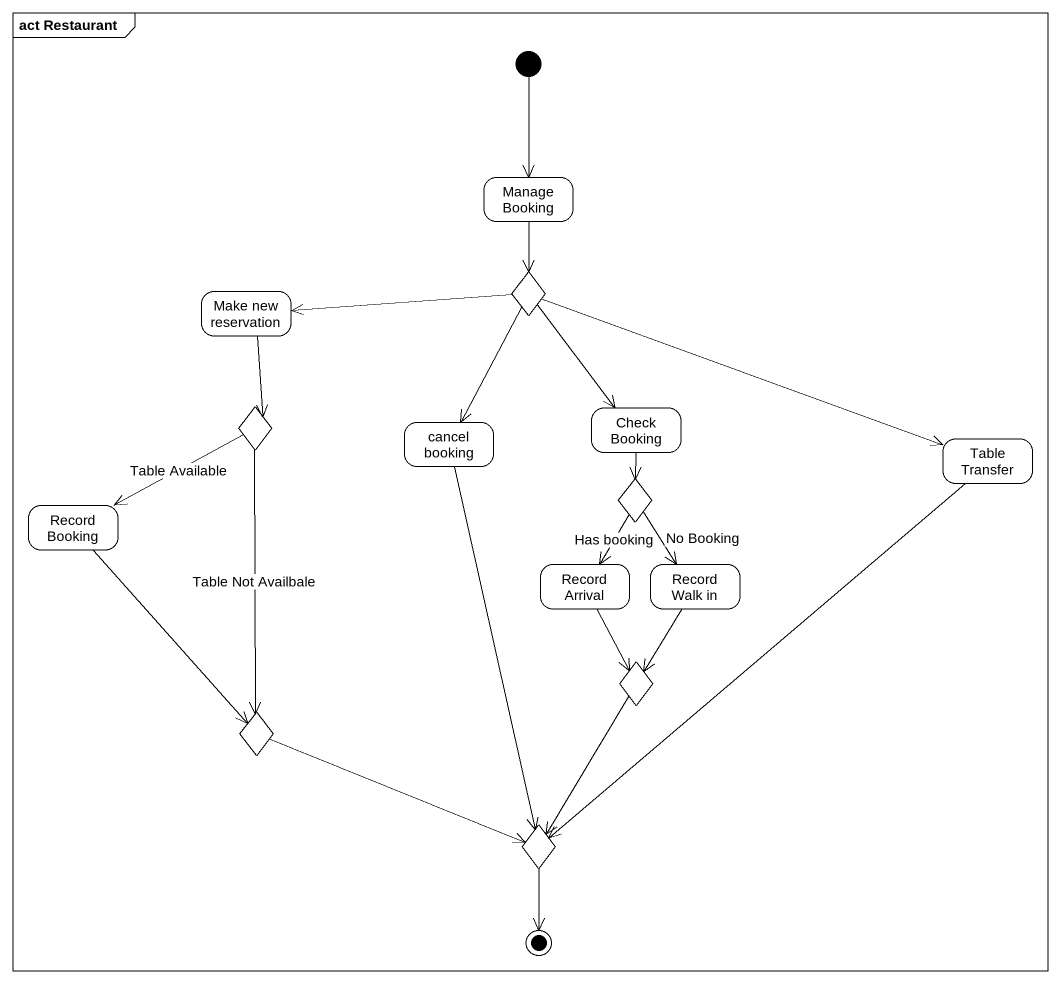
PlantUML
@startuml
mainframe act Restaurant
hide empty description
state "Manage Booking" as Manage_Booking
state choice1 <<choice>>
state "Make new reservation" as Make_new_reservation
state choice2 <<choice>>
state "cancel booking" as cancel_booking
state "Check Booking" as Check_Booking
state "Table Transfer" as Table_Transfer
state "Record Booking" as Record_Booking
state choice3 <<choice>>
state "Record Arrival" as Record_Arrival
state "Record Walk in" as Record_Walk_in
state choice4 <<choice>>
state choice5 <<choice>>
state choice6 <<choice>>
[*] --> Manage_Booking
Manage_Booking --> choice1
choice1 -left-> Make_new_reservation
choice1 --> cancel_booking
choice1 --> Check_Booking
choice1 -right-> Table_Transfer
Make_new_reservation --> choice2
choice2 -left-> Record_Booking : Table Available
choice2 --> choice5 : Table Not Availbale
cancel_booking --> choice6
Check_Booking --> choice3
Table_Transfer --> choice6
Record_Booking --> choice5
choice3 --> Record_Arrival : Has booking
choice3 --> Record_Walk_in : No Booking
Record_Arrival --> choice4
Record_Walk_in --> choice4
choice4 --> choice6
choice5 -right-> choice6
choice6 --> [*]
@enduml
